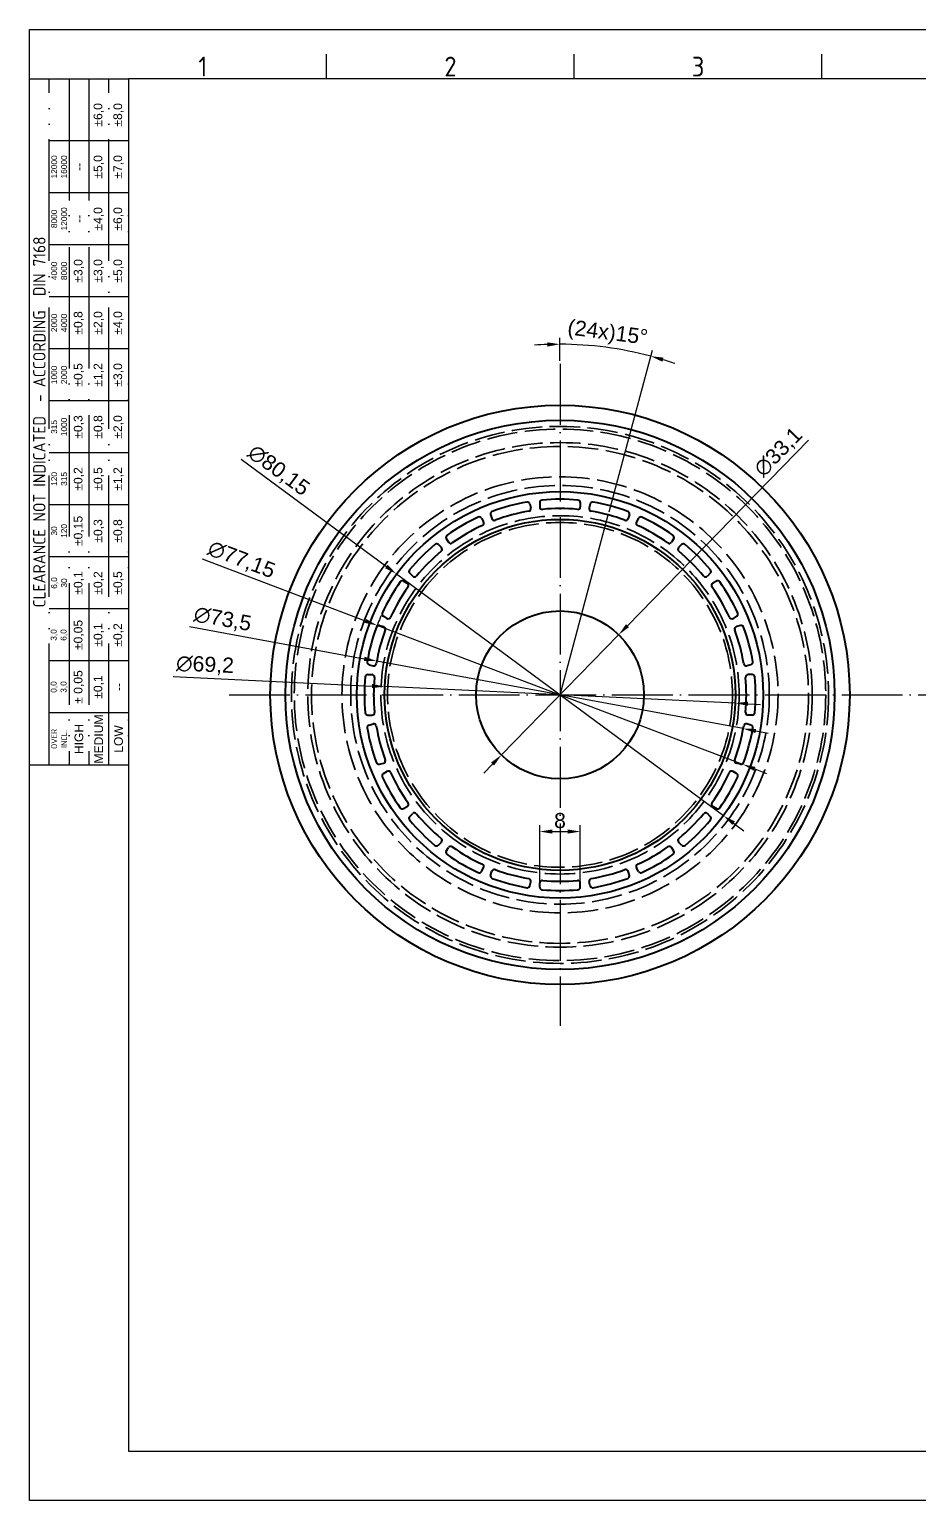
# Model space of a CAD drawing. Header units: millimetres. Extents: x 3180 to 3591, y 1531 to 1821.
# Drawn here: x 3180.5 to 3356, y 1530.8 to 1820.9 of the extents above; entities that cross this region are included whole.
import ezdxf
from ezdxf.enums import TextEntityAlignment as Align

# ---------------------------------------------------------------- set-up
doc = ezdxf.new("R2010")
doc.units = ezdxf.units.MM
for name, pattern in [('ACAD_ISO02W100', [15, 12, -3]), ('ACAD_ISO04W100', [30, 24, -3, 0, -3]), ('ACAD_ISO05W100', [33, 24, -3, 0, -3, 0, -3])]:
    doc.linetypes.add(name, pattern=pattern)
for name, color, linetype, lineweight in [('AM_0', 7, 'Continuous', 40), ('AM_4', 1, 'ACAD_ISO04W100', 25), ('AM_5', 3, 'Continuous', 25), ('AM_8', 40, 'ACAD_ISO02W100', 35), ('AM_BOR', 2, 'ACAD_ISO05W100', 35)]:
    doc.layers.add(name, color=color, linetype=linetype, lineweight=lineweight)
doc.styles.add('ACISOTS', font='isocp.shx', dxfattribs={"height": 1})
doc.styles.get("Standard").update_dxf_attribs({"font": 'arial.ttf'})
doc.dimstyles.new('ISO-25', dxfattribs={"dimtxt": 3, "dimasz": 2.5, "dimexe": 1.25, "dimexo": 0.625, "dimtad": 1, "dimtxsty": 'Standard', "dimcen": 2.5, "dimadec": 0, "dimazin": 0, "dimtfac": 1, "dimtmove": 0, "dimatfit": 3, "dimfxl": 1, "dimarcsym": 0})

# ---------------------------------------------------------------- blocks, each defined once
blk = doc.blocks.new('A3 ZTL')
for p, q in [((19.57, 280.82), (19.57, 9.78)), ((401.17, 280.82), (19.57, 280.82)), ((19.57, 9.78), (401.17, 9.78))]:
    blk.add_line(p, q)
at = {"layer": 'AM_BOR', "color": 135, "linetype": 'Continuous', "lineweight": 25}
for p, q in [((0, 0), (0, 290.61)), ((0, 290.61), (410.96, 290.61)), ((410.96, 0), (0, 0))]:
    blk.add_line(p, q, dxfattribs=at)
at = {"layer": 'AM_BOR', "color": 135, "lineweight": 25}
for p, q in [((58.71, 280.82), (58.71, 285.71)), ((107.63, 280.82), (107.63, 285.71)), ((156.56, 280.82), (156.56, 285.71)), ((3.91, 145.3), (3.91, 280.82)), ((7.83, 280.82), (7.83, 145.3)), ((11.74, 280.82), (11.74, 145.3)), ((15.66, 145.3), (15.66, 280.82)), ((19.57, 268.59), (3.91, 268.59)), ((19.57, 258.32), (3.91, 258.32)), ((19.57, 248.04), (3.91, 248.04)), ((19.57, 237.77), (3.91, 237.77)), ((19.57, 227.5), (3.91, 227.5)), ((19.57, 217.22), (3.91, 217.22)), ((19.57, 206.95), (3.91, 206.95)), ((19.57, 196.67), (3.91, 196.67)), ((19.57, 186.4), (3.91, 186.4)), ((19.57, 176.13), (3.91, 176.13)), ((19.57, 165.85), (3.91, 165.85)), ((19.57, 155.58), (3.91, 155.58))]:
    blk.add_line(p, q, dxfattribs=at)
blk.add_lwpolyline([(19.57, 145.3), (0, 145.3), (0, 280.82), (19.57, 280.82)], close=True, dxfattribs=at)
at = {"layer": 'AM_BOR', "color": 135, "lineweight": 25, "style": 'ACISOTS'}
for s, p in [('1', (34.25, 283.27)), ('2', (83.17, 283.27)), ('3', (132.09, 283.27))]:
    blk.add_text(s, height=3.91, dxfattribs=at).set_placement(p, align=Align.MIDDLE)
at = {"layer": 'AM_BOR', "color": 135, "lineweight": 25, "attachment_point": 5, "rotation": 90}
for s, insert, char_height, width in [('±6,0', (13.7, 273.73), 1.712, 10.274), ('±8,0', (17.61, 273.73), 1.712, 10.274), ('12000\\P16000', (5.87, 263.45), 1.174, 10.274), ('±5,0', (13.7, 263.45), 1.712, 10.274), ('±7,0', (17.61, 263.45), 1.712, 10.274), ('--', (9.78, 263.45), 1.712, 10.274), ('8000\\P12000', (5.87, 253.18), 1.174, 10.274), ('--', (9.78, 253.18), 1.712, 10.274), ('±4,0', (13.7, 253.18), 1.712, 10.274), ('±6,0', (17.61, 253.18), 1.712, 10.274), ('{\\Fisocp.shx|c0;CLEARANCE NOT INDICATED  - ACCORDING  DIN 7168}', (1.96, 213.06), 2.4462, 135.5186), ('4000\\P8000', (5.87, 242.91), 1.174, 10.274), ('±3,0', (9.78, 242.91), 1.712, 10.274), ('±3,0', (13.7, 242.91), 1.712, 10.274), ('±5,0', (17.61, 242.91), 1.712, 10.274), ('2000\\P4000', (5.87, 232.63), 1.174, 10.274), ('±0,8', (9.78, 232.63), 1.712, 10.274), ('±2,0', (13.7, 232.63), 1.712, 10.274), ('±4,0', (17.61, 232.63), 1.712, 10.274), ('1000\\P2000', (5.87, 222.36), 1.174, 10.274), ('±0,5', (9.78, 222.36), 1.712, 10.274), ('±1,2', (13.7, 222.36), 1.712, 10.274), ('±3,0', (17.61, 222.36), 1.712, 10.274), ('315\\P1000', (5.87, 212.08), 1.174, 10.274), ('±0,3', (9.78, 212.08), 1.712, 10.274), ('±0,8', (13.7, 212.08), 1.712, 10.274), ('±2,0', (17.61, 212.08), 1.712, 10.274), ('±0,2', (9.78, 201.81), 1.712, 10.274), ('±0,5', (13.7, 201.81), 1.712, 10.274), ('±1,2', (17.61, 201.81), 1.712, 10.274), ('120\\P315', (5.87, 201.81), 1.174, 10.274), ('30\\P120', (5.87, 191.54), 1.174, 10.274), ('±0,15', (9.78, 191.54), 1.712, 10.274), ('±0,3', (13.7, 191.54), 1.712, 10.274), ('±0,8', (17.61, 191.54), 1.712, 10.274), ('±0,1', (9.78, 181.26), 1.712, 10.274), ('±0,2', (13.7, 181.26), 1.712, 10.274), ('±0,5', (17.61, 181.26), 1.712, 10.274), ('6,0\\P30', (5.87, 181.26), 1.174, 10.274), ('3,0\\P6,0', (5.87, 170.99), 1.174, 10.274), ('±0,05', (9.78, 170.99), 1.712, 10.274), ('±0,1', (13.7, 170.99), 1.712, 10.274), ('±0,2', (17.61, 170.99), 1.712, 10.274), ('± 0,05', (9.78, 160.71), 1.712, 10.274), ('\\pt4.69206;±0,1', (13.7, 160.71), 1.7123, 10.274), ('0,0\\P3,0', (5.87, 160.71), 1.174, 10.274), ('--', (17.61, 160.71), 1.712, 10.274), ('MEDIUM', (13.7, 150.44), 1.712, 10.274), ('{\\Fisocp.shx|c0;OVER\\PINCL.}', (5.87, 150.44), 1.1742, 10.274), ('HIGH', (9.78, 150.44), 1.712, 10.274), ('LOW', (17.61, 150.44), 1.712, 10.274)]:
    blk.add_mtext(s, dxfattribs=dict(at, insert=insert, char_height=char_height, width=width))
blk = doc.blocks.new('*D28')
at = {"layer": 'AM_5', "color": 0, "lineweight": -2}
for p, q in [((3222.18, 1736.14), (3250.85, 1714.94)), ((3317.31, 1665.81), (3252.86, 1713.46)), ((3319.32, 1664.32), (3321.33, 1662.83))]:
    blk.add_line(p, q, dxfattribs=at)
at = {"layer": 'AM_5', "color": 0}
for points in [[(3251.1, 1715.28), (3250.6, 1714.61), (3252.86, 1713.46)], [(3319.57, 1664.66), (3319.07, 1663.99), (3317.31, 1665.81)]]:
    blk.add_solid(points, dxfattribs=at)
at = {"layer": 'Defpoints', "color": 0}
for p in [(3252.86, 1713.46), (3317.31, 1665.81)]:
    blk.add_point(p, dxfattribs=at)
at = {"layer": 'AM_5', "color": 0, "insert": (3229.54, 1733.78), "char_height": 3, "attachment_point": 5, "rotation": 323.5224}
blk.add_mtext('∅80,15', dxfattribs=at)
blk = doc.blocks.new('*D29')
at = {"layer": 'AM_5', "color": 0, "lineweight": -2}
for p, q in [((3214.51, 1716.45), (3246.69, 1704.22)), ((3321.14, 1675.93), (3249.02, 1703.33)), ((3323.48, 1675.04), (3325.82, 1674.15))]:
    blk.add_line(p, q, dxfattribs=at)
blk.add_arc((3285.08, 1689.63), 38.58, 156.2026, 161.0504, dxfattribs=at)
at = {"layer": 'AM_5', "color": 0}
for points in [[(3246.84, 1704.61), (3246.54, 1703.83), (3249.02, 1703.33)], [(3323.63, 1675.43), (3323.33, 1674.65), (3321.14, 1675.93)]]:
    blk.add_solid(points, dxfattribs=at)
at = {"layer": 'Defpoints', "color": 0}
for p in [(3249.02, 1703.33), (3321.14, 1675.93)]:
    blk.add_point(p, dxfattribs=at)
at = {"layer": 'AM_5', "color": 0, "insert": (3222.24, 1716.16), "char_height": 3, "attachment_point": 5, "rotation": 339.1938}
blk.add_mtext('∅77,15', dxfattribs=at)
blk = doc.blocks.new('*D30')
at = {"layer": 'AM_5', "color": 0, "lineweight": -2}
for p, q in [((3212.02, 1703.11), (3246.49, 1696.75)), ((3321.22, 1682.97), (3248.94, 1696.3)), ((3323.68, 1682.51), (3326.14, 1682.06))]:
    blk.add_line(p, q, dxfattribs=at)
at = {"layer": 'AM_5', "color": 0}
for points in [[(3246.56, 1697.16), (3246.41, 1696.34), (3248.94, 1696.3)], [(3323.76, 1682.92), (3323.61, 1682.1), (3321.22, 1682.97)]]:
    blk.add_solid(points, dxfattribs=at)
at = {"layer": 'Defpoints', "color": 0}
for p in [(3248.94, 1696.3), (3321.22, 1682.97)]:
    blk.add_point(p, dxfattribs=at)
at = {"layer": 'AM_5', "color": 0, "insert": (3218.53, 1704.43), "char_height": 3, "attachment_point": 5, "rotation": 349.5482}
blk.add_mtext('∅73,5', dxfattribs=at)
blk = doc.blocks.new('*D31')
at = {"layer": 'AM_5', "color": 0, "lineweight": -2}
for p, q in [((3208.83, 1693.23), (3248.03, 1691.38)), ((3319.65, 1688), (3250.52, 1691.27)), ((3322.14, 1687.88), (3324.64, 1687.76))]:
    blk.add_line(p, q, dxfattribs=at)
at = {"layer": 'AM_5', "color": 0}
for points in [[(3248.04, 1691.8), (3248.01, 1690.97), (3250.52, 1691.27)], [(3322.16, 1688.3), (3322.12, 1687.47), (3319.65, 1688)]]:
    blk.add_solid(points, dxfattribs=at)
at = {"layer": 'Defpoints', "color": 0}
for p in [(3250.52, 1691.27), (3319.65, 1688)]:
    blk.add_point(p, dxfattribs=at)
at = {"layer": 'AM_5', "color": 0, "insert": (3215.08, 1695.42), "char_height": 3, "attachment_point": 5, "rotation": 357.2952}
blk.add_mtext('∅69,2', dxfattribs=at)
blk = doc.blocks.new('*D33')
at = {"layer": 'AM_5', "color": 0, "lineweight": -2}
for p, q in [((3334.09, 1739.88), (3298.38, 1703.27)), ((3273.53, 1677.78), (3296.64, 1701.48)), ((3271.78, 1675.99), (3270.04, 1674.2))]:
    blk.add_line(p, q, dxfattribs=at)
at = {"layer": 'AM_5', "color": 0}
for points in [[(3298.09, 1703.56), (3298.68, 1702.98), (3296.64, 1701.48)], [(3271.48, 1676.29), (3272.08, 1675.7), (3273.53, 1677.78)]]:
    blk.add_solid(points, dxfattribs=at)
at = {"layer": 'Defpoints', "color": 0}
for p in [(3296.64, 1701.48), (3273.53, 1677.78)]:
    blk.add_point(p, dxfattribs=at)
at = {"layer": 'AM_5', "color": 0, "insert": (3328.23, 1737.41), "char_height": 3, "attachment_point": 5, "rotation": 45.7162}
blk.add_mtext('∅33,1', dxfattribs=at)
blk = doc.blocks.new('*D35')
at = {"layer": 'AM_5', "color": 0, "lineweight": -2}
for p, q in [((3285.08, 1755.51), (3285.08, 1760.03)), ((3294.76, 1725.73), (3303.3, 1757.63))]:
    blk.add_line(p, q, dxfattribs=at)
for start, end in [(92.0717, 94.1435), (75, 90), (70.8565, 72.9283)]:
    blk.add_arc((3285.08, 1689.63), 69.14, start, end, dxfattribs=at)
at = {"layer": 'AM_5', "color": 0}
for points in [[(3282.58, 1759.15), (3282.59, 1758.31), (3285.08, 1758.78)], [(3305.27, 1755.33), (3305.5, 1756.13), (3302.98, 1756.42)]]:
    blk.add_solid(points, dxfattribs=at)
at = {"layer": 'Defpoints', "color": 0}
for p in [(3297.09, 1757.73), (3285.08, 1754.89), (3294.6, 1725.13), (3285.08, 1689.63), (3285.08, 1624.38)]:
    blk.add_point(p, dxfattribs=at)
at = {"layer": 'AM_5', "color": 0, "insert": (3294.45, 1760.75), "char_height": 3, "attachment_point": 5, "rotation": 352.5}
blk.add_mtext('(24x)15%%d', dxfattribs=at)
blk = doc.blocks.new('*D36')
at = {"layer": 'AM_5', "color": 0, "lineweight": -2}
for p, q in [((3281.08, 1652.76), (3281.08, 1663.93)), ((3283.58, 1662.68), (3286.58, 1662.68)), ((3289.08, 1652.76), (3289.08, 1663.93))]:
    blk.add_line(p, q, dxfattribs=at)
at = {"layer": 'AM_5', "color": 0}
for points in [[(3283.58, 1663.1), (3283.58, 1662.27), (3281.08, 1662.68)], [(3286.58, 1663.1), (3286.58, 1662.27), (3289.08, 1662.68)]]:
    blk.add_solid(points, dxfattribs=at)
at = {"layer": 'Defpoints', "color": 0}
for p in [(3289.08, 1662.68), (3281.08, 1652.13), (3289.08, 1652.13)]:
    blk.add_point(p, dxfattribs=at)
at = {"layer": 'AM_5', "color": 0, "insert": (3285.08, 1664.84), "char_height": 3, "attachment_point": 5}
blk.add_mtext('8', dxfattribs=at)

msp = doc.modelspace()

# ---------------------------------------------------------------- linework, layer by layer
at = {"layer": 'AM_0'}
for p, q in [((3279.135, 1727.289), (3279.349, 1726.489)), ((3281.084, 1727.546), (3281.084, 1726.717)), ((3289.084, 1727.546), (3289.084, 1726.717)), ((3291.033, 1727.289), (3290.819, 1726.489)), ((3269.591, 1724.467), (3270.005, 1723.749)), ((3271.407, 1725.219), (3271.622, 1724.419)), ((3298.76, 1725.219), (3298.546, 1724.419)), ((3300.577, 1724.467), (3300.162, 1723.749)), ((3262.663, 1720.467), (3263.077, 1719.749)), ((3307.505, 1720.467), (3307.091, 1719.749)), ((3261.103, 1719.27), (3261.689, 1718.684)), ((3309.065, 1719.27), (3308.479, 1718.684)), ((3254.25, 1712.053), (3254.967, 1711.639)), ((3255.446, 1713.613), (3256.032, 1713.027)), ((3314.721, 1713.613), (3314.136, 1713.027)), ((3315.918, 1712.053), (3315.201, 1711.639)), ((3249.497, 1703.309), (3250.298, 1703.094)), ((3250.25, 1705.125), (3250.967, 1704.711)), ((3319.918, 1705.125), (3319.201, 1704.711)), ((3320.671, 1703.309), (3319.87, 1703.094)), ((3247.427, 1695.581), (3248.227, 1695.367)), ((3322.741, 1695.581), (3321.941, 1695.367)), ((3247.17, 1693.632), (3247.999, 1693.632)), ((3322.998, 1693.632), (3322.169, 1693.632)), ((3247.17, 1685.632), (3247.999, 1685.632)), ((3322.998, 1685.632), (3322.169, 1685.632)), ((3247.427, 1683.683), (3248.227, 1683.898)), ((3322.741, 1683.683), (3321.941, 1683.898)), ((3249.497, 1675.956), (3250.298, 1676.17)), ((3250.25, 1674.139), (3250.967, 1674.554)), ((3319.918, 1674.139), (3319.201, 1674.554)), ((3320.671, 1675.956), (3319.87, 1676.17)), ((3254.25, 1667.211), (3254.967, 1667.626)), ((3255.446, 1665.652), (3256.032, 1666.237)), ((3314.721, 1665.652), (3314.136, 1666.237)), ((3315.918, 1667.211), (3315.201, 1667.626)), ((3261.103, 1659.995), (3261.689, 1660.581)), ((3262.663, 1658.798), (3263.077, 1659.516)), ((3307.505, 1658.798), (3307.091, 1659.516)), ((3309.065, 1659.995), (3308.479, 1660.581)), ((3269.591, 1654.798), (3270.005, 1655.516)), ((3271.407, 1654.046), (3271.622, 1654.846)), ((3298.76, 1654.046), (3298.546, 1654.846)), ((3300.577, 1654.798), (3300.162, 1655.516)), ((3279.135, 1651.975), (3279.349, 1652.775)), ((3281.084, 1651.718), (3281.084, 1652.547)), ((3289.084, 1651.718), (3289.084, 1652.547)), ((3291.033, 1651.975), (3290.819, 1652.775))]:
    msp.add_line(p, q, dxfattribs=at)
for radius in [57.125, 54.15, 40.075, 34.6, 16.55]:
    msp.add_circle((3285.084, 1689.632), radius, dxfattribs=at)
for centre, radius, start, end in [((3285.084, 1689.632), 38.575, 99.72571, 110.27429), ((3278.652, 1727.16), 0.5, 15, 99.72571), ((3278.866, 1726.36), 0.5, 279.60855, 15), ((3281.584, 1727.546), 0.5, 95.27429, 180), ((3281.584, 1726.717), 0.5, 180, 275.39145), ((3285.084, 1689.632), 38.575, 84.72571, 95.27429), ((3285.084, 1689.632), 36.75, 84.60855, 95.39145), ((3288.584, 1726.717), 0.5, 264.60855, 0), ((3288.584, 1727.546), 0.5, 0, 84.72571), ((3291.302, 1726.36), 0.5, 165, 260.39145), ((3291.516, 1727.16), 0.5, 80.27429, 165), ((3285.084, 1689.632), 38.575, 69.72571, 80.27429), ((3285.084, 1689.632), 38.575, 114.72571, 125.27429), ((3269.158, 1724.217), 0.5, 30, 114.72571), ((3269.572, 1723.499), 0.5, 294.60855, 30), ((3271.89, 1725.348), 0.5, 110.27429, 195), ((3272.105, 1724.548), 0.5, 195, 290.39145), ((3285.084, 1689.632), 36.75, 99.60855, 110.39145), ((3285.084, 1689.632), 36.75, 69.60855, 80.39145), ((3298.063, 1724.548), 0.5, 249.60855, 345), ((3298.277, 1725.348), 0.5, 345, 69.72571), ((3300.595, 1723.499), 0.5, 150, 245.39145), ((3301.01, 1724.217), 0.5, 65.27429, 150), ((3285.084, 1689.632), 38.575, 54.72571, 65.27429), ((3263.096, 1720.717), 0.5, 125.27429, 210), ((3285.084, 1689.632), 36.75, 114.60855, 125.39145), ((3285.084, 1689.632), 36.75, 54.60855, 65.39145), ((3307.072, 1720.717), 0.5, 330, 54.72571), ((3285.084, 1689.632), 38.575, 129.72571, 140.27429), ((3285.084, 1689.632), 36.75, 129.60855, 140.39145), ((3260.75, 1718.916), 0.5, 45, 129.72571), ((3261.336, 1718.33), 0.5, 309.60855, 45), ((3263.51, 1719.999), 0.5, 210, 305.39145), ((3306.658, 1719.999), 0.5, 234.60855, 330), ((3308.832, 1718.33), 0.5, 135, 230.39145), ((3285.084, 1689.632), 36.75, 39.60855, 50.39145), ((3309.418, 1718.916), 0.5, 50.27429, 135), ((3285.084, 1689.632), 38.575, 39.72571, 50.27429), ((3285.084, 1689.632), 38.575, 144.72571, 155.27429), ((3254, 1711.62), 0.5, 60, 144.72571), ((3254.717, 1711.206), 0.5, 324.60855, 60), ((3255.8, 1713.966), 0.5, 140.27429, 225), ((3256.386, 1713.381), 0.5, 225, 320.39145), ((3313.782, 1713.381), 0.5, 219.60855, 315), ((3314.368, 1713.966), 0.5, 315, 39.72571), ((3315.451, 1711.206), 0.5, 120, 215.39145), ((3316.168, 1711.62), 0.5, 35.27429, 120), ((3285.084, 1689.632), 38.575, 24.72571, 35.27429), ((3285.084, 1689.632), 36.75, 144.60855, 155.39145), ((3285.084, 1689.632), 36.75, 24.60855, 35.39145), ((3285.084, 1689.632), 38.575, 159.72571, 170.27429), ((3249.368, 1702.826), 0.5, 75, 159.72571), ((3250.5, 1705.558), 0.5, 155.27429, 240), ((3250.168, 1702.611), 0.5, 339.60855, 75), ((3251.217, 1705.144), 0.5, 240, 335.39145), ((3318.951, 1705.144), 0.5, 204.60855, 300), ((3320, 1702.611), 0.5, 105, 200.39145), ((3319.668, 1705.558), 0.5, 300, 24.72571), ((3320.8, 1702.826), 0.5, 20.27429, 105), ((3285.084, 1689.632), 38.575, 9.72571, 20.27429), ((3285.084, 1689.632), 36.75, 159.60855, 170.39145), ((3285.084, 1689.632), 36.75, 9.60855, 20.39145), ((3247.556, 1696.064), 0.5, 170.27429, 255), ((3248.356, 1695.85), 0.5, 255, 350.39145), ((3321.811, 1695.85), 0.5, 189.60855, 285), ((3322.612, 1696.064), 0.5, 285, 9.72571), ((3285.084, 1689.632), 38.575, 174.72571, 185.27429), ((3247.17, 1693.132), 0.5, 90, 174.72571), ((3247.999, 1693.132), 0.5, 354.60855, 90), ((3285.084, 1689.632), 36.75, 174.60855, 185.39145), ((3322.169, 1693.132), 0.5, 90, 185.39145), ((3285.084, 1689.632), 36.75, 354.60855, 5.39145), ((3322.998, 1693.132), 0.5, 5.27429, 90), ((3285.084, 1689.632), 38.575, 354.72571, 5.27429), ((3247.17, 1686.132), 0.5, 185.27429, 270), ((3247.999, 1686.132), 0.5, 270, 5.39145), ((3322.169, 1686.132), 0.5, 174.60855, 270), ((3322.998, 1686.132), 0.5, 270, 354.72571), ((3247.556, 1683.2), 0.5, 105, 189.72571), ((3285.084, 1689.632), 38.575, 189.72571, 200.27429), ((3248.356, 1683.415), 0.5, 9.60855, 105), ((3285.084, 1689.632), 36.75, 189.60855, 200.39145), ((3285.084, 1689.632), 36.75, 339.60855, 350.39145), ((3285.084, 1689.632), 38.575, 339.72571, 350.27429), ((3321.811, 1683.415), 0.5, 75, 170.39145), ((3322.612, 1683.2), 0.5, 350.27429, 75), ((3250.168, 1676.653), 0.5, 285, 20.39145), ((3320, 1676.653), 0.5, 159.60855, 255), ((3249.368, 1676.439), 0.5, 200.27429, 285), ((3250.5, 1673.706), 0.5, 120, 204.72571), ((3251.217, 1674.121), 0.5, 24.60855, 120), ((3285.084, 1689.632), 36.75, 204.60855, 215.39145), ((3285.084, 1689.632), 36.75, 324.60855, 335.39145), ((3318.951, 1674.121), 0.5, 60, 155.39145), ((3319.668, 1673.706), 0.5, 335.27429, 60), ((3320.8, 1676.439), 0.5, 255, 339.72571), ((3285.084, 1689.632), 38.575, 204.72571, 215.27429), ((3285.084, 1689.632), 38.575, 324.72571, 335.27429), ((3254.717, 1668.059), 0.5, 300, 35.39145), ((3315.451, 1668.059), 0.5, 144.60855, 240), ((3254, 1667.644), 0.5, 215.27429, 300), ((3255.8, 1665.298), 0.5, 135, 219.72571), ((3256.386, 1665.884), 0.5, 39.60855, 135), ((3285.084, 1689.632), 36.75, 219.60855, 230.39145), ((3285.084, 1689.632), 36.75, 309.60855, 320.39145), ((3313.782, 1665.884), 0.5, 45, 140.39145), ((3314.368, 1665.298), 0.5, 320.27429, 45), ((3316.168, 1667.644), 0.5, 240, 324.72571), ((3285.084, 1689.632), 38.575, 219.72571, 230.27429), ((3285.084, 1689.632), 38.575, 309.72571, 320.27429), ((3260.75, 1660.348), 0.5, 230.27429, 315), ((3261.336, 1660.934), 0.5, 315, 50.39145), ((3263.51, 1659.266), 0.5, 54.60855, 150), ((3285.084, 1689.632), 36.75, 234.60855, 245.39145), ((3285.084, 1689.632), 36.75, 294.60855, 305.39145), ((3306.658, 1659.266), 0.5, 30, 125.39145), ((3308.832, 1660.934), 0.5, 129.60855, 225), ((3309.418, 1660.348), 0.5, 225, 309.72571), ((3263.096, 1658.548), 0.5, 150, 234.72571), ((3285.084, 1689.632), 38.575, 234.72571, 245.27429), ((3285.084, 1689.632), 38.575, 294.72571, 305.27429), ((3307.072, 1658.548), 0.5, 305.27429, 30), ((3269.158, 1655.048), 0.5, 245.27429, 330), ((3269.572, 1655.766), 0.5, 330, 65.39145), ((3271.89, 1653.916), 0.5, 165, 249.72571), ((3272.105, 1654.717), 0.5, 69.60855, 165), ((3285.084, 1689.632), 36.75, 249.60855, 260.39145), ((3285.084, 1689.632), 36.75, 279.60855, 290.39145), ((3298.063, 1654.717), 0.5, 15, 110.39145), ((3298.277, 1653.916), 0.5, 290.27429, 15), ((3300.595, 1655.766), 0.5, 114.60855, 210), ((3301.01, 1655.048), 0.5, 210, 294.72571), ((3285.084, 1689.632), 38.575, 249.72571, 260.27429), ((3278.652, 1652.104), 0.5, 260.27429, 345), ((3278.866, 1652.905), 0.5, 345, 80.39145), ((3281.584, 1652.547), 0.5, 84.60855, 180), ((3281.584, 1651.718), 0.5, 180, 264.72571), ((3285.084, 1689.632), 38.575, 264.72571, 275.27429), ((3285.084, 1689.632), 36.75, 264.60855, 275.39145), ((3288.584, 1652.547), 0.5, 360, 95.39145), ((3288.584, 1651.718), 0.5, 275.27429, 0), ((3291.302, 1652.905), 0.5, 99.60855, 195), ((3291.516, 1652.104), 0.5, 195, 279.72571), ((3285.084, 1689.632), 38.575, 279.72571, 290.27429)]:
    msp.add_arc(centre, radius, start, end, dxfattribs=at)
at = {"layer": 'AM_4', "ltscale": 0.5}
for p, q in [((3285.084, 1754.888), (3285.084, 1624.377)), ((3219.828, 1689.632), (3556.128, 1689.632))]:
    msp.add_line(p, q, dxfattribs=at)
at = {"layer": 'AM_5'}
msp.add_line((3285.084, 1689.632), (3294.596, 1725.13), dxfattribs=at)
at = {"layer": 'AM_8', "ltscale": 0.5}
for radius in [52.95, 52.4, 49.75, 49, 43, 41.275, 35.325, 34]:
    msp.add_circle((3285.084, 1689.632), radius, dxfattribs=at)

# ---------------------------------------------------------------- block references
at = {"linetype": 'ByBlock', "lineweight": 0, "xscale": 0.9982500000000003, "yscale": 0.9982500000000003, "zscale": 0.9982500000000003}
msp.add_blockref('A3 ZTL', (3180.457, 1530.756), dxfattribs=at)

# ---------------------------------------------------------------- dimensions: what is measured, and where the dimension line sits
at = {"layer": 'AM_5'}
dim = msp.add_angular_dim_2l(base=(3297.091, 1757.725), line1=((3285.084, 1754.888), (3285.084, 1624.377)), line2=((3285.084, 1689.632), (3294.596, 1725.13)), text='(24x)15%%d', dimstyle='ISO-25', dxfattribs=at)
dim.commit()
dim.dimension.update_dxf_attribs({"geometry": '*D35', "text_midpoint": (3294.447, 1760.753)})
for p1, p2, picture, middle in [((3273.529, 1677.784), (3296.639, 1701.48), '*D33', (3330, 1735.685)), ((3317.308, 1665.807), (3252.86, 1713.457), '*D28', (3228.071, 1731.785)), ((3321.143, 1675.93), (3249.025, 1703.334), '*D29', (3221.359, 1713.847)), ((3321.224, 1682.966), (3248.944, 1696.299), '*D30', (3218.081, 1701.992)), ((3319.645, 1687.999), (3250.522, 1691.265), '*D31', (3214.959, 1692.945))]:
    dim = msp.add_diameter_dim_2p(p1=p1, p2=p2, dimstyle='ISO-25', dxfattribs=at)
    dim.commit()
    dim.dimension.update_dxf_attribs({"geometry": picture, "text_midpoint": middle, "dimtype": 163})
dim = msp.add_linear_dim(base=(3289.084, 1662.685), p1=(3281.084, 1652.133), p2=(3289.084, 1652.133), dimstyle='ISO-25', dxfattribs=at)
dim.commit()
dim.dimension.update_dxf_attribs({"geometry": '*D36', "text_midpoint": (3285.084, 1664.841)})

doc.saveas('drawing.dxf')
